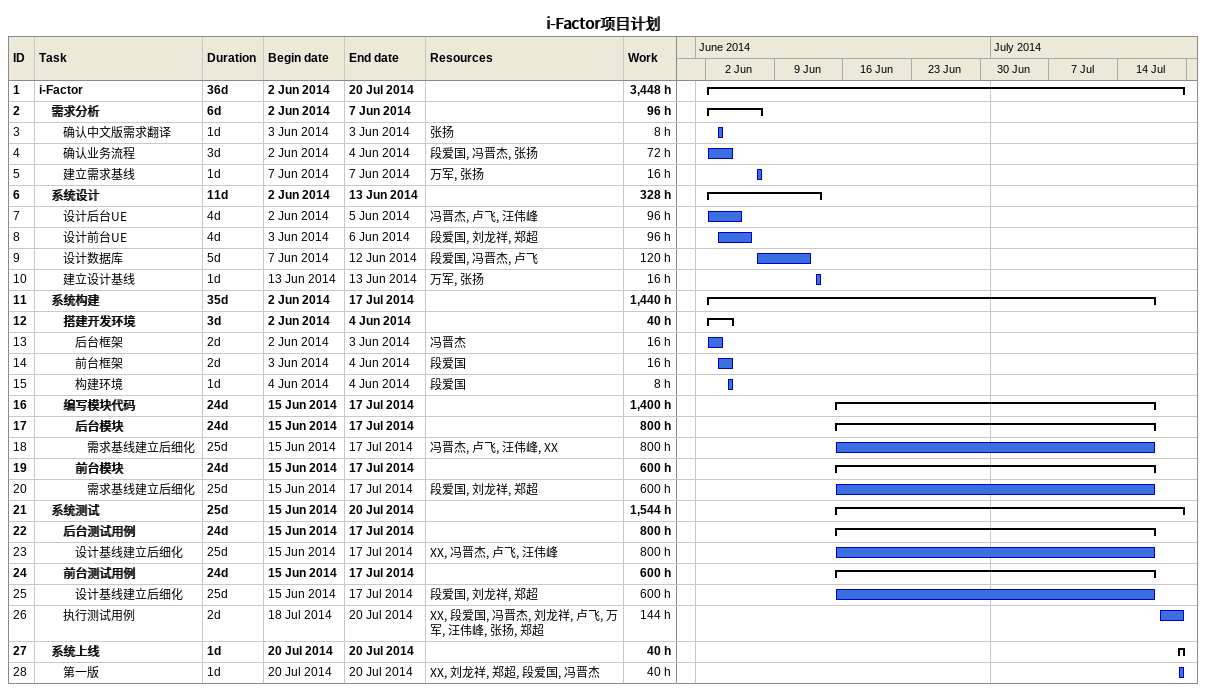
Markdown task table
i-Factor项目计划

| ID | Level | Task | Duration | Start | Finish | Resources | Work (h) |
|---|---|---|---|---|---|---|---|
| 1 | 1 | **i-Factor** | 36d | 2014-06-02 | 2014-07-20 |  | 3448 |
| 2 | 2 | **需求分析** | 6d | 2014-06-02 | 2014-06-07 |  | 96 |
| 3 | 3 | 确认中文版需求翻译 | 1d | 2014-06-03 | 2014-06-03 | 张扬 | 8 |
| 4 | 3 | 确认业务流程 | 3d | 2014-06-02 | 2014-06-04 | 段爱国, 冯晋杰, 张扬 | 72 |
| 5 | 3 | 建立需求基线 | 1d | 2014-06-07 | 2014-06-07 | 万军, 张扬 | 16 |
| 6 | 2 | **系统设计** | 11d | 2014-06-02 | 2014-06-13 |  | 328 |
| 7 | 3 | 设计后台UE | 4d | 2014-06-02 | 2014-06-05 | 冯晋杰, 卢飞, 汪伟峰 | 96 |
| 8 | 3 | 设计前台UE | 4d | 2014-06-03 | 2014-06-06 | 段爱国, 刘龙祥, 郑超 | 96 |
| 9 | 3 | 设计数据库 | 5d | 2014-06-07 | 2014-06-12 | 段爱国, 冯晋杰, 卢飞 | 120 |
| 10 | 3 | 建立设计基线 | 1d | 2014-06-13 | 2014-06-13 | 万军, 张扬 | 16 |
| 11 | 2 | **系统构建** | 35d | 2014-06-02 | 2014-07-17 |  | 1440 |
| 12 | 3 | **搭建开发环境** | 3d | 2014-06-02 | 2014-06-04 |  | 40 |
| 13 | 4 | 后台框架 | 2d | 2014-06-02 | 2014-06-03 | 冯晋杰 | 16 |
| 14 | 4 | 前台框架 | 2d | 2014-06-03 | 2014-06-04 | 段爱国 | 16 |
| 15 | 4 | 构建环境 | 1d | 2014-06-04 | 2014-06-04 | 段爱国 | 8 |
| 16 | 3 | **编写模块代码** | 24d | 2014-06-15 | 2014-07-17 |  | 1400 |
| 17 | 4 | **后台模块** | 24d | 2014-06-15 | 2014-07-17 |  | 800 |
| 18 | 5 | 需求基线建立后细化 | 25d | 2014-06-15 | 2014-07-17 | 冯晋杰, 卢飞, 汪伟峰, XX | 800 |
| 19 | 4 | **前台模块** | 24d | 2014-06-15 | 2014-07-17 |  | 600 |
| 20 | 5 | 需求基线建立后细化 | 25d | 2014-06-15 | 2014-07-17 | 段爱国, 刘龙祥, 郑超 | 600 |
| 21 | 2 | **系统测试** | 25d | 2014-06-15 | 2014-07-20 |  | 1544 |
| 22 | 3 | **后台测试用例** | 24d | 2014-06-15 | 2014-07-17 |  | 800 |
| 23 | 4 | 设计基线建立后细化 | 25d | 2014-06-15 | 2014-07-17 | XX, 冯晋杰, 卢飞, 汪伟峰 | 800 |
| 24 | 3 | **前台测试用例** | 24d | 2014-06-15 | 2014-07-17 |  | 600 |
| 25 | 4 | 设计基线建立后细化 | 25d | 2014-06-15 | 2014-07-17 | 段爱国, 刘龙祥, 郑超 | 600 |
| 26 | 3 | 执行测试用例 | 2d | 2014-07-18 | 2014-07-20 | XX, 段爱国, 冯晋杰, 刘龙祥, 卢飞, 万军, 汪伟峰, 张扬, 郑超 | 144 |
| 27 | 2 | **系统上线** | 1d | 2014-07-20 | 2014-07-20 |  | 40 |
| 28 | 3 | 第一版 | 1d | 2014-07-20 | 2014-07-20 | XX, 刘龙祥, 郑超, 段爱国, 冯晋杰 | 40 |
